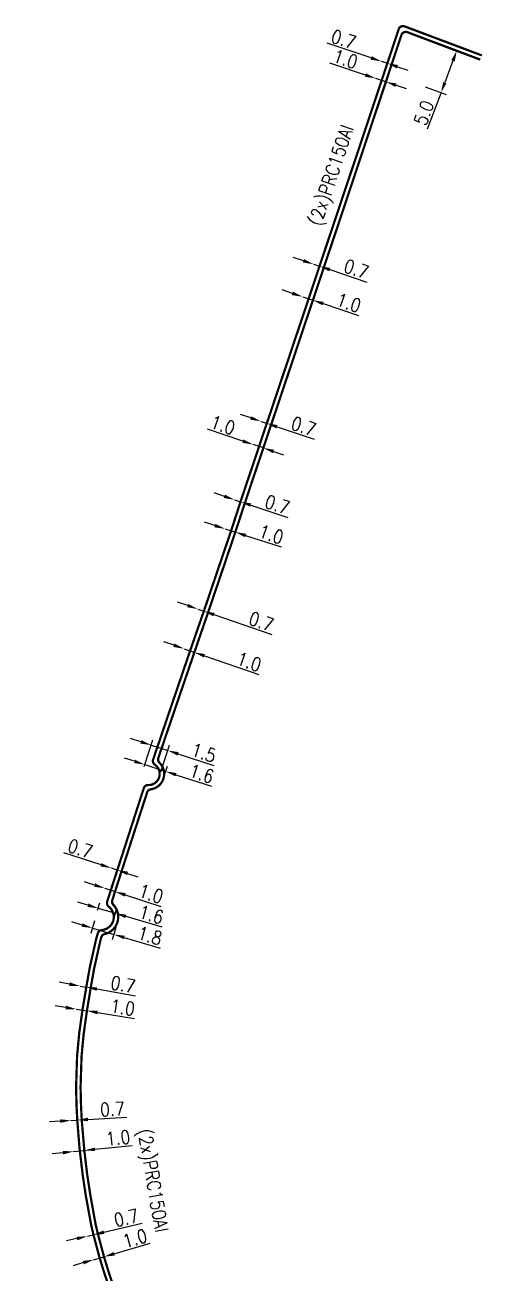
# Model space of a CAD drawing. Header units: millimetres. Extents: x 164000 to 164746, y 152000 to 152990.
# Drawn here: x 164148.2 to 164199.4, y 152761.8 to 152901.3 of the extents above; entities that cross this region are included whole.
import ezdxf
from ezdxf.enums import TextEntityAlignment as Align

# ---------------------------------------------------------------- set-up
doc = ezdxf.new("R2010")
doc.units = ezdxf.units.MM
doc.header["$PDMODE"] = 34
doc.layers.get('Defpoints').update_dxf_attribs({"linetype": 'CONTINUOUS'})
doc.layers.add('M_120', color=5, linetype='M_ST_13')
doc.styles.get("Standard").update_dxf_attribs({"font": 'romans.shx', "width": 0.85})
doc.linetypes.add('M_ST_13', pattern='A,5,-0.3,["oo",Standard,S=1.5,R=0,X=0,Y=-0.5],-3', length=8.3)
doc.dimstyles.get("Standard").update_dxf_attribs({"dimtxt": 1.5, "dimasz": 1.2, "dimexe": 0.625, "dimexo": 0.625, "dimgap": 0.25, "dimtad": 1, "dimdec": 1, "dimzin": 0, "dimdsep": 46, "dimtxsty": 'Standard', "dimcen": -0.5, "dimadec": 0, "dimazin": 0, "dimtfac": 1, "dimtdec": 1, "dimtmove": 0, "dimatfit": 3, "dimfxl": 0, "dimtolj": 1, "dimtzin": 0, "dimarcsym": 0})

# ---------------------------------------------------------------- blocks, each defined once
blk = doc.blocks.new('*D66')
at = {"layer": 'Defpoints', "color": 0, "linetype": 'Continuous', "transparency": 16777216}
for p in [(164196.42, 152898.39), (164192.29, 152894.6), (164194.66, 152893.71)]:
    blk.add_point(p, dxfattribs=at)
at = {"layer": 'M_120', "color": 0, "linetype": 'Continuous', "lineweight": -2, "transparency": 16777216}
for p, q in [((164196, 152897.27), (164195.09, 152894.83)), ((164192.88, 152894.38), (164195.25, 152893.49)), ((164194.66, 152893.71), (164193.13, 152889.62))]:
    blk.add_line(p, q, dxfattribs=at)
at = {"layer": 'M_120', "color": 0, "linetype": 'Continuous', "transparency": 16777216}
for points in [[(164195.81, 152897.34), (164196.19, 152897.2), (164196.42, 152898.39)], [(164194.9, 152894.9), (164195.27, 152894.76), (164194.66, 152893.71)]]:
    blk.add_solid(points, dxfattribs=at)
at = {"layer": 'M_120', "color": 0, "linetype": 'Continuous', "transparency": 16777216, "insert": (164192.75, 152891.45), "char_height": 1.5, "attachment_point": 5, "rotation": 69.3973}
blk.add_mtext('\\A1;5.0', dxfattribs=at)
blk = doc.blocks.new('*D67')
at = {"layer": 'Defpoints', "color": 0, "linetype": 'Continuous', "transparency": 16777216}
for p in [(164188, 152897.21), (164188, 152897.21), (164188.66, 152896.99)]:
    blk.add_point(p, dxfattribs=at)
at = {"layer": 'M_120', "color": 0, "linetype": 'Continuous', "lineweight": -2, "transparency": 16777216}
for p, q in [((164186.86, 152897.59), (164181.94, 152899.23)), ((164188.19, 152897.8), (164188.19, 152897.8)), ((164188.66, 152896.99), (164188, 152897.21)), ((164188.86, 152897.58), (164188.86, 152897.58)), ((164189.8, 152896.61), (164190.94, 152896.23))]:
    blk.add_line(p, q, dxfattribs=at)
at = {"layer": 'M_120', "color": 0, "linetype": 'Continuous', "transparency": 16777216}
for points in [[(164186.92, 152897.78), (164186.79, 152897.4), (164188, 152897.21)], [(164189.86, 152896.8), (164189.73, 152896.42), (164188.66, 152896.99)]]:
    blk.add_solid(points, dxfattribs=at)
at = {"layer": 'M_120', "color": 0, "linetype": 'Continuous', "transparency": 16777216, "insert": (164183.76, 152899.68), "char_height": 1.5, "attachment_point": 5, "rotation": 341.5451}
blk.add_mtext('\\A1;0.7', dxfattribs=at)
blk = doc.blocks.new('*D68')
at = {"layer": 'Defpoints', "color": 0, "linetype": 'Continuous', "transparency": 16777216}
for p in [(164187.36, 152895.3), (164187.36, 152895.3), (164188.5, 152894.92)]:
    blk.add_point(p, dxfattribs=at)
at = {"layer": 'M_120', "color": 0, "linetype": 'Continuous', "lineweight": -2, "transparency": 16777216}
for p, q in [((164186.22, 152895.68), (164182.24, 152897)), ((164188.5, 152894.92), (164187.36, 152895.3)), ((164187.56, 152895.89), (164187.56, 152895.89)), ((164188.69, 152895.51), (164188.69, 152895.51)), ((164189.64, 152894.54), (164190.77, 152894.16))]:
    blk.add_line(p, q, dxfattribs=at)
at = {"layer": 'M_120', "color": 0, "linetype": 'Continuous', "transparency": 16777216}
for points in [[(164186.28, 152895.87), (164186.16, 152895.49), (164187.36, 152895.3)], [(164189.7, 152894.73), (164189.57, 152894.35), (164188.5, 152894.92)]]:
    blk.add_solid(points, dxfattribs=at)
at = {"layer": 'M_120', "color": 0, "linetype": 'Continuous', "transparency": 16777216, "insert": (164183.98, 152897.48), "char_height": 1.5, "attachment_point": 5, "rotation": 341.601}
blk.add_mtext('\\A1;1.0', dxfattribs=at)
blk = doc.blocks.new('*D69')
at = {"layer": 'Defpoints', "color": 0, "linetype": 'Continuous', "transparency": 16777216}
for p in [(164167.48, 152836), (164167.48, 152836), (164168.15, 152835.77)]:
    blk.add_point(p, dxfattribs=at)
at = {"layer": 'M_120', "color": 0, "linetype": 'Continuous', "lineweight": -2, "transparency": 16777216}
for p, q in [((164166.35, 152836.4), (164165.22, 152836.79)), ((164167.48, 152836), (164168.15, 152835.77)), ((164169.28, 152835.38), (164175.75, 152833.15))]:
    blk.add_line(p, q, dxfattribs=at)
at = {"layer": 'M_120', "color": 0, "linetype": 'Continuous', "transparency": 16777216}
for points in [[(164166.42, 152836.58), (164166.29, 152836.21), (164167.48, 152836)], [(164169.35, 152835.57), (164169.22, 152835.19), (164168.15, 152835.77)]]:
    blk.add_solid(points, dxfattribs=at)
at = {"layer": 'M_120', "color": 0, "linetype": 'Continuous', "transparency": 16777216, "insert": (164174.57, 152834.61), "char_height": 1.5, "attachment_point": 5, "rotation": 340.9344}
blk.add_mtext('\\A1;0.7', dxfattribs=at)
blk = doc.blocks.new('*D70')
at = {"layer": 'Defpoints', "color": 0, "linetype": 'Continuous', "transparency": 16777216}
for p in [(164165.95, 152831.57), (164165.95, 152831.57), (164167.09, 152831.17)]:
    blk.add_point(p, dxfattribs=at)
at = {"layer": 'M_120', "color": 0, "linetype": 'Continuous', "lineweight": -2, "transparency": 16777216}
for p, q in [((164164.82, 152831.96), (164163.68, 152832.35)), ((164165.95, 152831.57), (164167.09, 152831.17)), ((164168.22, 152830.78), (164174.3, 152828.68))]:
    blk.add_line(p, q, dxfattribs=at)
at = {"layer": 'M_120', "color": 0, "linetype": 'Continuous', "transparency": 16777216}
for points in [[(164164.88, 152832.15), (164164.75, 152831.77), (164165.95, 152831.57)], [(164168.28, 152830.97), (164168.15, 152830.59), (164167.09, 152831.17)]]:
    blk.add_solid(points, dxfattribs=at)
at = {"layer": 'M_120', "color": 0, "linetype": 'Continuous', "transparency": 16777216, "insert": (164173.21, 152830.11), "char_height": 1.5, "attachment_point": 5, "rotation": 340.9344}
blk.add_mtext('\\A1;1.0', dxfattribs=at)
blk = doc.blocks.new('*D71')
at = {"layer": 'Defpoints', "color": 0, "linetype": 'Continuous', "transparency": 16777216}
for p in [(164171.59, 152848.22), (164171.59, 152848.22), (164172.25, 152848)]:
    blk.add_point(p, dxfattribs=at)
at = {"layer": 'M_120', "color": 0, "linetype": 'Continuous', "lineweight": -2, "transparency": 16777216}
for p, q in [((164170.45, 152848.6), (164169.31, 152848.98)), ((164171.59, 152848.22), (164172.25, 152848)), ((164173.39, 152847.62), (164177.53, 152846.23))]:
    blk.add_line(p, q, dxfattribs=at)
at = {"layer": 'M_120', "color": 0, "linetype": 'Continuous', "transparency": 16777216}
for points in [[(164170.51, 152848.79), (164170.39, 152848.41), (164171.59, 152848.22)], [(164173.45, 152847.81), (164173.33, 152847.43), (164172.25, 152848)]]:
    blk.add_solid(points, dxfattribs=at)
at = {"layer": 'M_120', "color": 0, "linetype": 'Continuous', "transparency": 16777216, "insert": (164176.35, 152847.68), "char_height": 1.5, "attachment_point": 5, "rotation": 341.4468}
blk.add_mtext('\\A1;0.7', dxfattribs=at)
blk = doc.blocks.new('*D72')
at = {"layer": 'Defpoints', "color": 0, "linetype": 'Continuous', "transparency": 16777216}
for p in [(164170.53, 152844.97), (164170.53, 152844.97), (164171.67, 152844.6)]:
    blk.add_point(p, dxfattribs=at)
at = {"layer": 'M_120', "color": 0, "linetype": 'Continuous', "lineweight": -2, "transparency": 16777216}
for p, q in [((164169.39, 152845.34), (164168.24, 152845.7)), ((164170.53, 152844.97), (164171.67, 152844.6)), ((164170.72, 152845.56), (164170.72, 152845.56)), ((164171.86, 152845.2), (164171.86, 152845.2)), ((164172.81, 152844.23), (164176.8, 152842.95))]:
    blk.add_line(p, q, dxfattribs=at)
at = {"layer": 'M_120', "color": 0, "linetype": 'Continuous', "transparency": 16777216}
for points in [[(164169.45, 152845.53), (164169.32, 152845.14), (164170.53, 152844.97)], [(164172.87, 152844.42), (164172.75, 152844.04), (164171.67, 152844.6)]]:
    blk.add_solid(points, dxfattribs=at)
at = {"layer": 'M_120', "color": 0, "linetype": 'Continuous', "transparency": 16777216, "insert": (164175.68, 152844.36), "char_height": 1.5, "attachment_point": 5, "rotation": 342.1722}
blk.add_mtext('\\A1;1.0', dxfattribs=at)
blk = doc.blocks.new('*D73')
at = {"layer": 'Defpoints', "color": 0, "linetype": 'Continuous', "transparency": 16777216}
for p in [(164162.26, 152820.8), (164161.29, 152817.81), (164163.15, 152817.2)]:
    blk.add_point(p, dxfattribs=at)
at = {"layer": 'M_120', "color": 0, "linetype": 'Continuous', "lineweight": -2, "transparency": 16777216}
for p, q in [((164161.12, 152821.17), (164159.97, 152821.54)), ((164161.48, 152818.4), (164162.45, 152821.4)), ((164162.26, 152820.8), (164164.12, 152820.2)), ((164163.35, 152817.8), (164164.32, 152820.79)), ((164165.26, 152819.83), (164169.25, 152818.54))]:
    blk.add_line(p, q, dxfattribs=at)
at = {"layer": 'M_120', "color": 0, "linetype": 'Continuous', "transparency": 16777216}
for points in [[(164161.18, 152821.36), (164161.05, 152820.98), (164162.26, 152820.8)], [(164165.33, 152820.02), (164165.2, 152819.64), (164164.12, 152820.2)]]:
    blk.add_solid(points, dxfattribs=at)
at = {"layer": 'M_120', "color": 0, "linetype": 'Continuous', "transparency": 16777216, "insert": (164168.14, 152819.95), "char_height": 1.5, "attachment_point": 5, "rotation": 342.0688}
blk.add_mtext('\\A1;1.5', dxfattribs=at)
blk = doc.blocks.new('*D74')
at = {"layer": 'Defpoints', "color": 0, "linetype": 'Continuous', "transparency": 16777216}
for p in [(164161.55, 152818.62), (164161.29, 152817.81), (164163.63, 152817.05)]:
    blk.add_point(p, dxfattribs=at)
at = {"layer": 'M_120', "color": 0, "linetype": 'Continuous', "lineweight": -2, "transparency": 16777216}
for p, q in [((164160.41, 152818.99), (164159.27, 152819.36)), ((164161.48, 152818.4), (164161.74, 152819.21)), ((164161.55, 152818.62), (164163.89, 152817.86)), ((164163.82, 152817.65), (164164.08, 152818.45)), ((164165.03, 152817.49), (164169.02, 152816.2))]:
    blk.add_line(p, q, dxfattribs=at)
at = {"layer": 'M_120', "color": 0, "linetype": 'Continuous', "transparency": 16777216}
for points in [[(164160.47, 152819.18), (164160.35, 152818.8), (164161.55, 152818.62)], [(164165.09, 152817.68), (164164.97, 152817.3), (164163.89, 152817.86)]]:
    blk.add_solid(points, dxfattribs=at)
at = {"layer": 'M_120', "color": 0, "linetype": 'Continuous', "transparency": 16777216, "insert": (164167.9, 152817.61), "char_height": 1.5, "attachment_point": 5, "rotation": 342.0688}
blk.add_mtext('\\A1;1.6', dxfattribs=at)
blk = doc.blocks.new('*D75')
at = {"layer": 'Defpoints', "color": 0, "linetype": 'Continuous', "transparency": 16777216}
for p in [(164174.53, 152856.98), (164174.53, 152856.98), (164175.19, 152856.76)]:
    blk.add_point(p, dxfattribs=at)
at = {"layer": 'M_120', "color": 0, "linetype": 'Continuous', "lineweight": -2, "transparency": 16777216}
for p, q in [((164173.39, 152857.36), (164172.25, 152857.74)), ((164174.53, 152856.98), (164175.19, 152856.76)), ((164176.33, 152856.37), (164180.47, 152854.98))]:
    blk.add_line(p, q, dxfattribs=at)
at = {"layer": 'M_120', "color": 0, "linetype": 'Continuous', "transparency": 16777216}
for points in [[(164173.45, 152857.55), (164173.33, 152857.17), (164174.53, 152856.98)], [(164176.39, 152856.56), (164176.27, 152856.18), (164175.19, 152856.76)]]:
    blk.add_solid(points, dxfattribs=at)
at = {"layer": 'M_120', "color": 0, "linetype": 'Continuous', "transparency": 16777216, "insert": (164179.29, 152856.43), "char_height": 1.5, "attachment_point": 5, "rotation": 341.4421}
blk.add_mtext('\\A1;0.7', dxfattribs=at)
blk = doc.blocks.new('*D76')
at = {"layer": 'Defpoints', "color": 0, "linetype": 'Continuous', "transparency": 16777216}
for p in [(164173.66, 152854.39), (164173.66, 152854.39), (164174.8, 152854.01)]:
    blk.add_point(p, dxfattribs=at)
at = {"layer": 'M_120', "color": 0, "linetype": 'Continuous', "lineweight": -2, "transparency": 16777216}
for p, q in [((164172.52, 152854.77), (164168.55, 152856.1)), ((164173.86, 152854.98), (164173.86, 152854.98)), ((164174.99, 152854.6), (164174.99, 152854.6)), ((164174.8, 152854.01), (164173.66, 152854.39)), ((164175.93, 152853.62), (164177.07, 152853.24))]:
    blk.add_line(p, q, dxfattribs=at)
at = {"layer": 'M_120', "color": 0, "linetype": 'Continuous', "transparency": 16777216}
for points in [[(164172.58, 152854.96), (164172.46, 152854.58), (164173.66, 152854.39)], [(164176, 152853.81), (164175.87, 152853.43), (164174.8, 152854.01)]]:
    blk.add_solid(points, dxfattribs=at)
at = {"layer": 'M_120', "color": 0, "linetype": 'Continuous', "transparency": 16777216, "insert": (164170.28, 152856.57), "char_height": 1.5, "attachment_point": 5, "rotation": 341.4421}
blk.add_mtext('\\A1;1.0', dxfattribs=at)
blk = doc.blocks.new('*D77')
at = {"layer": 'Defpoints', "color": 0, "linetype": 'Continuous', "transparency": 16777216}
for p in [(164180.42, 152874.54), (164180.42, 152874.54), (164181.08, 152874.32)]:
    blk.add_point(p, dxfattribs=at)
at = {"layer": 'M_120', "color": 0, "linetype": 'Continuous', "lineweight": -2, "transparency": 16777216}
for p, q in [((164179.28, 152874.92), (164178.14, 152875.3)), ((164180.42, 152874.54), (164181.08, 152874.32)), ((164182.22, 152873.94), (164186.37, 152872.55))]:
    blk.add_line(p, q, dxfattribs=at)
at = {"layer": 'M_120', "color": 0, "linetype": 'Continuous', "transparency": 16777216}
for points in [[(164179.35, 152875.11), (164179.22, 152874.73), (164180.42, 152874.54)], [(164182.28, 152874.13), (164182.16, 152873.75), (164181.08, 152874.32)]]:
    blk.add_solid(points, dxfattribs=at)
at = {"layer": 'M_120', "color": 0, "linetype": 'Continuous', "transparency": 16777216, "insert": (164185.18, 152874), "char_height": 1.5, "attachment_point": 5, "rotation": 341.4734}
blk.add_mtext('\\A1;0.7', dxfattribs=at)
blk = doc.blocks.new('*D78')
at = {"layer": 'Defpoints', "color": 0, "linetype": 'Continuous', "transparency": 16777216}
for p in [(164179.2, 152870.9), (164179.2, 152870.9), (164180.34, 152870.52)]:
    blk.add_point(p, dxfattribs=at)
at = {"layer": 'M_120', "color": 0, "linetype": 'Continuous', "lineweight": -2, "transparency": 16777216}
for p, q in [((164178.06, 152871.28), (164176.92, 152871.66)), ((164179.2, 152870.9), (164180.34, 152870.52)), ((164181.47, 152870.14), (164185.45, 152868.81))]:
    blk.add_line(p, q, dxfattribs=at)
at = {"layer": 'M_120', "color": 0, "linetype": 'Continuous', "transparency": 16777216}
for points in [[(164178.12, 152871.47), (164178, 152871.09), (164179.2, 152870.9)], [(164181.54, 152870.33), (164181.41, 152869.95), (164180.34, 152870.52)]]:
    blk.add_solid(points, dxfattribs=at)
at = {"layer": 'M_120', "color": 0, "linetype": 'Continuous', "transparency": 16777216, "insert": (164184.35, 152870.23), "char_height": 1.5, "attachment_point": 5, "rotation": 341.4734}
blk.add_mtext('\\A1;1.0', dxfattribs=at)
blk = doc.blocks.new('*D79')
at = {"layer": 'Defpoints', "color": 0, "linetype": 'Continuous', "transparency": 16777216}
for p in [(164157.81, 152807.06), (164157.81, 152807.06), (164158.48, 152806.84)]:
    blk.add_point(p, dxfattribs=at)
at = {"layer": 'M_120', "color": 0, "linetype": 'Continuous', "lineweight": -2, "transparency": 16777216}
for p, q in [((164156.67, 152807.43), (164152.51, 152808.77)), ((164158.48, 152806.84), (164157.81, 152807.06)), ((164159.62, 152806.47), (164160.76, 152806.1))]:
    blk.add_line(p, q, dxfattribs=at)
at = {"layer": 'M_120', "color": 0, "linetype": 'Continuous', "transparency": 16777216}
for points in [[(164156.73, 152807.62), (164156.61, 152807.24), (164157.81, 152807.06)], [(164159.68, 152806.66), (164159.56, 152806.28), (164158.48, 152806.84)]]:
    blk.add_solid(points, dxfattribs=at)
at = {"layer": 'M_120', "color": 0, "linetype": 'Continuous', "transparency": 16777216, "insert": (164154.33, 152809.23), "char_height": 1.5, "attachment_point": 5, "rotation": 342.0688}
blk.add_mtext('\\A1;0.7', dxfattribs=at)
blk = doc.blocks.new('*D80')
at = {"layer": 'Defpoints', "color": 0, "linetype": 'Continuous', "transparency": 16777216}
for p in [(164157.08, 152804.8), (164157.08, 152804.8), (164158.22, 152804.43)]:
    blk.add_point(p, dxfattribs=at)
at = {"layer": 'M_120', "color": 0, "linetype": 'Continuous', "lineweight": -2, "transparency": 16777216}
for p, q in [((164155.94, 152805.17), (164154.8, 152805.54)), ((164157.08, 152804.8), (164158.22, 152804.43)), ((164159.36, 152804.07), (164163.35, 152802.78))]:
    blk.add_line(p, q, dxfattribs=at)
at = {"layer": 'M_120', "color": 0, "linetype": 'Continuous', "transparency": 16777216}
for points in [[(164156, 152805.36), (164155.88, 152804.98), (164157.08, 152804.8)], [(164159.43, 152804.26), (164159.3, 152803.87), (164158.22, 152804.43)]]:
    blk.add_solid(points, dxfattribs=at)
at = {"layer": 'M_120', "color": 0, "linetype": 'Continuous', "transparency": 16777216, "insert": (164162.24, 152804.19), "char_height": 1.5, "attachment_point": 5, "rotation": 342.0688}
blk.add_mtext('\\A1;1.0', dxfattribs=at)
blk = doc.blocks.new('*D81')
at = {"layer": 'Defpoints', "color": 0, "linetype": 'Continuous', "transparency": 16777216}
for p in [(164156.1, 152801.75), (164156.35, 152802.57), (164158.02, 152801.18)]:
    blk.add_point(p, dxfattribs=at)
at = {"layer": 'M_120', "color": 0, "linetype": 'Continuous', "lineweight": -2, "transparency": 16777216}
for p, q in [((164155.2, 152802.91), (164154.05, 152803.25)), ((164156.28, 152802.35), (164156.52, 152803.17)), ((164156.35, 152802.57), (164158.27, 152802.01)), ((164158.2, 152801.78), (164158.44, 152802.61)), ((164159.42, 152801.67), (164163.44, 152800.48))]:
    blk.add_line(p, q, dxfattribs=at)
at = {"layer": 'M_120', "color": 0, "linetype": 'Continuous', "transparency": 16777216}
for points in [[(164155.25, 152803.11), (164155.14, 152802.72), (164156.35, 152802.57)], [(164159.47, 152801.86), (164159.36, 152801.48), (164158.27, 152802.01)]]:
    blk.add_solid(points, dxfattribs=at)
at = {"layer": 'M_120', "color": 0, "linetype": 'Continuous', "transparency": 16777216, "insert": (164162.28, 152801.87), "char_height": 1.5, "attachment_point": 5, "rotation": 343.5673}
blk.add_mtext('\\A1;1.6', dxfattribs=at)
blk = doc.blocks.new('*D82')
at = {"layer": 'Defpoints', "color": 0, "linetype": 'Continuous', "transparency": 16777216}
for p in [(164156.1, 152801.75), (164155.69, 152800.36), (164158.5, 152801.04)]:
    blk.add_point(p, dxfattribs=at)
at = {"layer": 'M_120', "color": 0, "linetype": 'Continuous', "lineweight": -2, "transparency": 16777216}
for p, q in [((164154.54, 152800.7), (164153.39, 152801.04)), ((164155.93, 152801.15), (164155.52, 152799.76)), ((164155.69, 152800.36), (164158.09, 152799.65)), ((164158.33, 152800.44), (164157.92, 152799.05)), ((164159.24, 152799.31), (164163.26, 152798.13))]:
    blk.add_line(p, q, dxfattribs=at)
at = {"layer": 'M_120', "color": 0, "linetype": 'Continuous', "transparency": 16777216}
for points in [[(164154.6, 152800.89), (164154.49, 152800.51), (164155.69, 152800.36)], [(164159.3, 152799.5), (164159.19, 152799.12), (164158.09, 152799.65)]]:
    blk.add_solid(points, dxfattribs=at)
at = {"layer": 'M_120', "color": 0, "linetype": 'Continuous', "transparency": 16777216, "insert": (164162.11, 152799.51), "char_height": 1.5, "attachment_point": 5, "rotation": 343.5673}
blk.add_mtext('\\A1;1.8', dxfattribs=at)
blk = doc.blocks.new('*D83')
at = {"layer": 'Defpoints', "color": 0, "linetype": 'Continuous', "transparency": 16777216}
for p in [(164154.32, 152793.88), (164154.32, 152793.88), (164155.01, 152793.76)]:
    blk.add_point(p, dxfattribs=at)
at = {"layer": 'M_120', "color": 0, "linetype": 'Continuous', "lineweight": -2, "transparency": 16777216}
for p, q in [((164153.14, 152794.09), (164151.96, 152794.3)), ((164154.32, 152793.88), (164155.01, 152793.76)), ((164156.19, 152793.55), (164160.5, 152792.79))]:
    blk.add_line(p, q, dxfattribs=at)
at = {"layer": 'M_120', "color": 0, "linetype": 'Continuous', "transparency": 16777216}
for points in [[(164153.18, 152794.29), (164153.11, 152793.89), (164154.32, 152793.88)], [(164156.23, 152793.75), (164156.16, 152793.35), (164155.01, 152793.76)]]:
    blk.add_solid(points, dxfattribs=at)
at = {"layer": 'M_120', "color": 0, "linetype": 'Continuous', "transparency": 16777216, "insert": (164159.11, 152794.05), "char_height": 1.5, "attachment_point": 5, "rotation": 349.9882}
blk.add_mtext('\\A1;0.7', dxfattribs=at)
blk = doc.blocks.new('*D84')
at = {"layer": 'Defpoints', "color": 0, "linetype": 'Continuous', "transparency": 16777216}
for p in [(164153.89, 152791.3), (164153.89, 152791.3), (164155.08, 152791.11)]:
    blk.add_point(p, dxfattribs=at)
at = {"layer": 'M_120', "color": 0, "linetype": 'Continuous', "lineweight": -2, "transparency": 16777216}
for p, q in [((164152.71, 152791.48), (164151.52, 152791.67)), ((164153.89, 152791.3), (164155.08, 152791.11)), ((164156.26, 152790.92), (164160.4, 152790.27))]:
    blk.add_line(p, q, dxfattribs=at)
at = {"layer": 'M_120', "color": 0, "linetype": 'Continuous', "transparency": 16777216}
for points in [[(164152.74, 152791.68), (164152.68, 152791.28), (164153.89, 152791.3)], [(164156.29, 152791.12), (164156.23, 152790.73), (164155.08, 152791.11)]]:
    blk.add_solid(points, dxfattribs=at)
at = {"layer": 'M_120', "color": 0, "linetype": 'Continuous', "transparency": 16777216, "insert": (164159.08, 152791.49), "char_height": 1.5, "attachment_point": 5, "rotation": 351.0649}
blk.add_mtext('\\A1;1.0', dxfattribs=at)
blk = doc.blocks.new('*D85')
at = {"layer": 'Defpoints', "color": 0, "linetype": 'Continuous', "transparency": 16777216}
for p in [(164153.3, 152778.86), (164153.3, 152778.86), (164154, 152778.9)]:
    blk.add_point(p, dxfattribs=at)
at = {"layer": 'M_120', "color": 0, "linetype": 'Continuous', "lineweight": -2, "transparency": 16777216}
for p, q in [((164155.2, 152778.97), (164159.56, 152779.21)), ((164152.1, 152778.79), (164150.91, 152778.72)), ((164153.3, 152778.86), (164154, 152778.9))]:
    blk.add_line(p, q, dxfattribs=at)
at = {"layer": 'M_120', "color": 0, "linetype": 'Continuous', "transparency": 16777216}
for points in [[(164155.19, 152779.17), (164155.21, 152778.77), (164154, 152778.9)], [(164152.09, 152778.99), (164152.12, 152778.59), (164153.3, 152778.86)]]:
    blk.add_solid(points, dxfattribs=at)
at = {"layer": 'M_120', "color": 0, "linetype": 'Continuous', "transparency": 16777216, "insert": (164157.92, 152780.12), "char_height": 1.5, "attachment_point": 5, "rotation": 3.2549}
blk.add_mtext('\\A1;0.7', dxfattribs=at)
blk = doc.blocks.new('*D86')
at = {"layer": 'Defpoints', "color": 0, "linetype": 'Continuous', "transparency": 16777216}
for p in [(164153.59, 152775.39), (164153.59, 152775.39), (164154.79, 152775.51)]:
    blk.add_point(p, dxfattribs=at)
at = {"layer": 'M_120', "color": 0, "linetype": 'Continuous', "lineweight": -2, "transparency": 16777216}
for p, q in [((164152.4, 152775.26), (164151.21, 152775.14)), ((164153.59, 152775.39), (164154.79, 152775.51)), ((164155.98, 152775.64), (164160.15, 152776.07))]:
    blk.add_line(p, q, dxfattribs=at)
at = {"layer": 'M_120', "color": 0, "linetype": 'Continuous', "transparency": 16777216}
for points in [[(164152.38, 152775.46), (164152.42, 152775.06), (164153.59, 152775.39)], [(164155.96, 152775.84), (164156, 152775.44), (164154.79, 152775.51)]]:
    blk.add_solid(points, dxfattribs=at)
at = {"layer": 'M_120', "color": 0, "linetype": 'Continuous', "transparency": 16777216, "insert": (164158.56, 152776.91), "char_height": 1.5, "attachment_point": 5, "rotation": 5.9839}
blk.add_mtext('\\A1;1.0', dxfattribs=at)
blk = doc.blocks.new('*D88')
at = {"layer": 'Defpoints', "color": 0, "linetype": 'Continuous', "transparency": 16777216}
for p in [(164155.13, 152765.93), (164155.13, 152765.93), (164155.81, 152766.09)]:
    blk.add_point(p, dxfattribs=at)
at = {"layer": 'M_120', "color": 0, "linetype": 'Continuous', "lineweight": -2, "transparency": 16777216}
for p, q in [((164156.98, 152766.37), (164161.24, 152767.37)), ((164153.96, 152765.66), (164152.79, 152765.39)), ((164155.13, 152765.93), (164155.81, 152766.09))]:
    blk.add_line(p, q, dxfattribs=at)
at = {"layer": 'M_120', "color": 0, "linetype": 'Continuous', "transparency": 16777216}
for points in [[(164156.93, 152766.56), (164157.03, 152766.17), (164155.81, 152766.09)], [(164153.92, 152765.85), (164154.01, 152765.46), (164155.13, 152765.93)]]:
    blk.add_solid(points, dxfattribs=at)
at = {"layer": 'M_120', "color": 0, "linetype": 'Continuous', "transparency": 16777216, "insert": (164159.46, 152767.98), "char_height": 1.5, "attachment_point": 5, "rotation": 13.21}
blk.add_mtext('\\A1;0.7', dxfattribs=at)
blk = doc.blocks.new('*D89')
at = {"layer": 'Defpoints', "color": 0, "linetype": 'Continuous', "transparency": 16777216}
for p in [(164155.83, 152763.3), (164155.83, 152763.3), (164156.99, 152763.63)]:
    blk.add_point(p, dxfattribs=at)
at = {"layer": 'M_120', "color": 0, "linetype": 'Continuous', "lineweight": -2, "transparency": 16777216}
for p, q in [((164158.14, 152763.97), (164162.16, 152765.13)), ((164154.68, 152762.97), (164153.53, 152762.63)), ((164155.83, 152763.3), (164156.99, 152763.63))]:
    blk.add_line(p, q, dxfattribs=at)
at = {"layer": 'M_120', "color": 0, "linetype": 'Continuous', "transparency": 16777216}
for points in [[(164158.08, 152764.16), (164158.19, 152763.77), (164156.99, 152763.63)], [(164154.63, 152763.16), (164154.74, 152762.77), (164155.83, 152763.3)]]:
    blk.add_solid(points, dxfattribs=at)
at = {"layer": 'M_120', "color": 0, "linetype": 'Continuous', "transparency": 16777216, "insert": (164160.45, 152765.68), "char_height": 1.5, "attachment_point": 5, "rotation": 16.132}
blk.add_mtext('\\A1;1.0', dxfattribs=at)

msp = doc.modelspace()

# ---------------------------------------------------------------- linework, layer by layer
at = {"layer": 'M_120', "const_width": 0.25, "flags": 128}
for points in [[(164199.05, 152897.4), (164194.05, 152899.28), (164190.89, 152900.47, 0.425222), (164190.24, 152900.16), (164189.13, 152896.83), (164188.5, 152894.92), (164186.19, 152888.01), (164183.87, 152881.06), (164181.56, 152874.16), (164180.34, 152870.52), (164177.88, 152863.18), (164175.67, 152856.6), (164174.8, 152854.01), (164172.73, 152847.84), (164171.67, 152844.6), (164168.62, 152835.61), (164167.09, 152831.17), (164164.22, 152822.77), (164163.06, 152819.36, 0.288691), (164163.19, 152818.84, -0.284824), (164163.63, 152817.05, -0.28659), (164162.21, 152815.86, 0.286458), (164161.81, 152815.52), (164161.66, 152815.05), (164160.58, 152811.73), (164158.95, 152806.69), (164158.22, 152804.43), (164157.91, 152803.45, 0.270507), (164158.03, 152802.96, -0.269998), (164158.5, 152801.04, -0.271016), (164157.06, 152799.69, 0.270507), (164156.69, 152799.34), (164156.6, 152799.03), (164155.89, 152795.85), (164155.5, 152793.67), (164155.08, 152791.11), (164154.72, 152788.56), (164154.48, 152786.02), (164154.37, 152782.59), (164154.42, 152780.52), (164154.5, 152778.93), (164154.79, 152775.51), (164155.11, 152772.83), (164155.46, 152770.53), (164156.05, 152767.26), (164156.3, 152766.21), (164156.99, 152763.63), (164157.55, 152761.79), (164159.16, 152757.16), (164162.31, 152750.74), (164168.18, 152740.48, 0.051382), (164168.24, 152740.4), (164172.21, 152735.91), (164181.69, 152728.88), (164186.36, 152725.42, -0.393032), (164186.49, 152724.75), (164183.16, 152719.5, -0.274806), (164182.7, 152719.27, 0.065191), (164180.12, 152719.1, 0.066934), (164177.27, 152718.06, 0.034649), (164175.18, 152716.68), (164172.66, 152714.4), (164168.63, 152710.86), (164166.47, 152709.08), (164163.72, 152706.86), (164155.18, 152700.42), (164149.73, 152696.57), (164148.51, 152695.81, 0.430116), (164148.37, 152695.1), (164149.98, 152692.81)], [(164149.15, 152696.8), (164149.45, 152696.99), (164154.89, 152700.83), (164163.4, 152707.25), (164166.16, 152709.47), (164168.3, 152711.24), (164172.33, 152714.78), (164174.86, 152717.07, -0.036733), (164177.08, 152718.52, -0.067725), (164180.03, 152719.59, -0.058254), (164182.45, 152719.78, 0.267468), (164182.89, 152720.01), (164185.81, 152724.63, 0.393032), (164185.69, 152725.3), (164181.39, 152728.48), (164171.87, 152735.54), (164167.86, 152740.06, -0.051171), (164167.8, 152740.15), (164161.87, 152750.51), (164158.71, 152756.93), (164157.08, 152761.63), (164156.47, 152763.61), (164155.81, 152766.09), (164155.56, 152767.16), (164154.96, 152770.44), (164154.61, 152772.76), (164154.26, 152775.71), (164154, 152778.9), (164153.92, 152780.5), (164153.87, 152782.59), (164153.98, 152786.05), (164154.22, 152788.62), (164154.62, 152791.44), (164155.01, 152793.76), (164155.4, 152795.95), (164156.12, 152799.16), (164156.3, 152799.79, -0.309412), (164156.74, 152800.14, 0.309932), (164158.02, 152801.18, 0.308893), (164157.52, 152802.75, -0.309412), (164157.34, 152803.29), (164157.75, 152804.59), (164158.48, 152806.84), (164160.11, 152811.88), (164161.18, 152815.21), (164161.44, 152816, -0.333685), (164161.93, 152816.34, 0.333821), (164163.15, 152817.2, 0.332474), (164162.67, 152818.62, -0.336448), (164162.48, 152819.19), (164163.75, 152822.93), (164166.69, 152831.56), (164168.15, 152835.77), (164171.26, 152844.94), (164172.25, 152848), (164174.32, 152854.16), (164175.19, 152856.76), (164177.4, 152863.34), (164179.96, 152870.96), (164181.08, 152874.32), (164183.39, 152881.22), (164185.72, 152888.17), (164187.96, 152894.88), (164188.66, 152896.99), (164189.93, 152900.81, -0.425222), (164190.58, 152901.12), (164194.23, 152899.75), (164199.23, 152897.87)]]:
    msp.add_lwpolyline(points, format="xyb", dxfattribs=at)

# ---------------------------------------------------------------- texts
at = {"layer": 'M_120', "linetype": 'Continuous', "width": 0.85}
for rotation, p in [(71.4622, (164182.46, 152884.47)), (279.7127, (164162.38, 152772.12))]:
    msp.add_text('(2x)PRC150Al', height=1.5, rotation=rotation, dxfattribs=at).set_placement(p, align=Align.MIDDLE)

# ---------------------------------------------------------------- dimensions: what is measured, and where the dimension line sits
at = {"layer": 'M_120', "linetype": 'Continuous'}
for base, p1, p2, angle, picture, middle in [((164188, 152897.21), (164188.66, 152896.99), (164188, 152897.21), 341.5451, '*D67', (164183.45, 152898.73)), ((164194.66, 152893.71), (164196.42, 152898.39), (164192.29, 152894.6), 69.3973, '*D66', (164193.68, 152891.1)), ((164180.42, 152874.54), (164181.08, 152874.32), (164180.42, 152874.54), 341.4734, '*D77', (164184.86, 152873.05)), ((164174.53, 152856.98), (164175.19, 152856.76), (164174.53, 152856.98), 341.4421, '*D75', (164178.97, 152855.49)), ((164171.59, 152848.22), (164172.25, 152848), (164171.59, 152848.22), 341.4468, '*D71', (164176.03, 152846.73)), ((164167.48, 152836), (164168.15, 152835.77), (164167.48, 152836), 340.9344, '*D69', (164174.25, 152833.67)), ((164157.81, 152807.06), (164158.48, 152806.84), (164157.81, 152807.06), 342.0688, '*D79', (164154.02, 152808.28)), ((164154.32, 152793.88), (164155.01, 152793.76), (164154.32, 152793.88), 349.9882, '*D83', (164158.94, 152793.07)), ((164153.3, 152778.86), (164154, 152778.9), (164153.3, 152778.86), 3.2549, '*D85', (164157.98, 152779.12)), ((164155.13, 152765.93), (164155.81, 152766.09), (164155.13, 152765.93), 13.21, '*D88', (164159.69, 152767))]:
    dim = msp.add_linear_dim(base=base, p1=p1, p2=p2, angle=angle, dimstyle='Standard', dxfattribs=at)
    dim.commit()
    dim.dimension.update_dxf_attribs({"geometry": picture, "text_midpoint": middle, "dimtype": 160})
for base, p1, p2, angle, text, picture, middle in [((164187.36, 152895.3), (164188.5, 152894.92), (164187.36, 152895.3), 341.601, '1.0', '*D68', (164183.66, 152896.53)), ((164179.2, 152870.9), (164180.34, 152870.52), (164179.2, 152870.9), 341.4734, '1.0', '*D78', (164184.03, 152869.28)), ((164173.66, 152854.39), (164174.8, 152854.01), (164173.66, 152854.39), 341.4421, '1.0', '*D76', (164169.97, 152855.63)), ((164170.53, 152844.97), (164171.67, 152844.6), (164170.53, 152844.97), 342.1722, '1.0', '*D72', (164175.38, 152843.41)), ((164165.95, 152831.57), (164167.09, 152831.17), (164165.95, 152831.57), 340.9344, '1.0', '*D70', (164172.89, 152829.17)), ((164162.26, 152820.8), (164163.15, 152817.2), (164161.29, 152817.81), 342.0688, '1.5', '*D73', (164167.83, 152819)), ((164161.55, 152818.62), (164163.63, 152817.05), (164161.29, 152817.81), 342.0688, '1.6', '*D74', (164167.6, 152816.66)), ((164157.08, 152804.8), (164158.22, 152804.43), (164157.08, 152804.8), 342.0688, '1.0', '*D80', (164161.93, 152803.24)), ((164156.35, 152802.57), (164158.02, 152801.18), (164156.1, 152801.75), 343.5673, '1.6', '*D81', (164162, 152800.91)), ((164155.69, 152800.36), (164158.5, 152801.04), (164156.1, 152801.75), 343.5673, '1.8', '*D82', (164161.83, 152798.55)), ((164153.89, 152791.3), (164155.08, 152791.11), (164153.89, 152791.3), 351.0649, '1.0', '*D84', (164158.93, 152790.5)), ((164153.59, 152775.39), (164154.79, 152775.51), (164153.59, 152775.39), 5.9839, '1.0', '*D86', (164158.66, 152775.92)), ((164155.83, 152763.3), (164156.99, 152763.63), (164155.83, 152763.3), 16.132, '1.0', '*D89', (164160.73, 152764.72))]:
    dim = msp.add_linear_dim(base=base, p1=p1, p2=p2, angle=angle, text=text, dimstyle='Standard', dxfattribs=at)
    dim.commit()
    dim.dimension.update_dxf_attribs({"geometry": picture, "text_midpoint": middle, "dimtype": 160})

doc.saveas('drawing.dxf')
